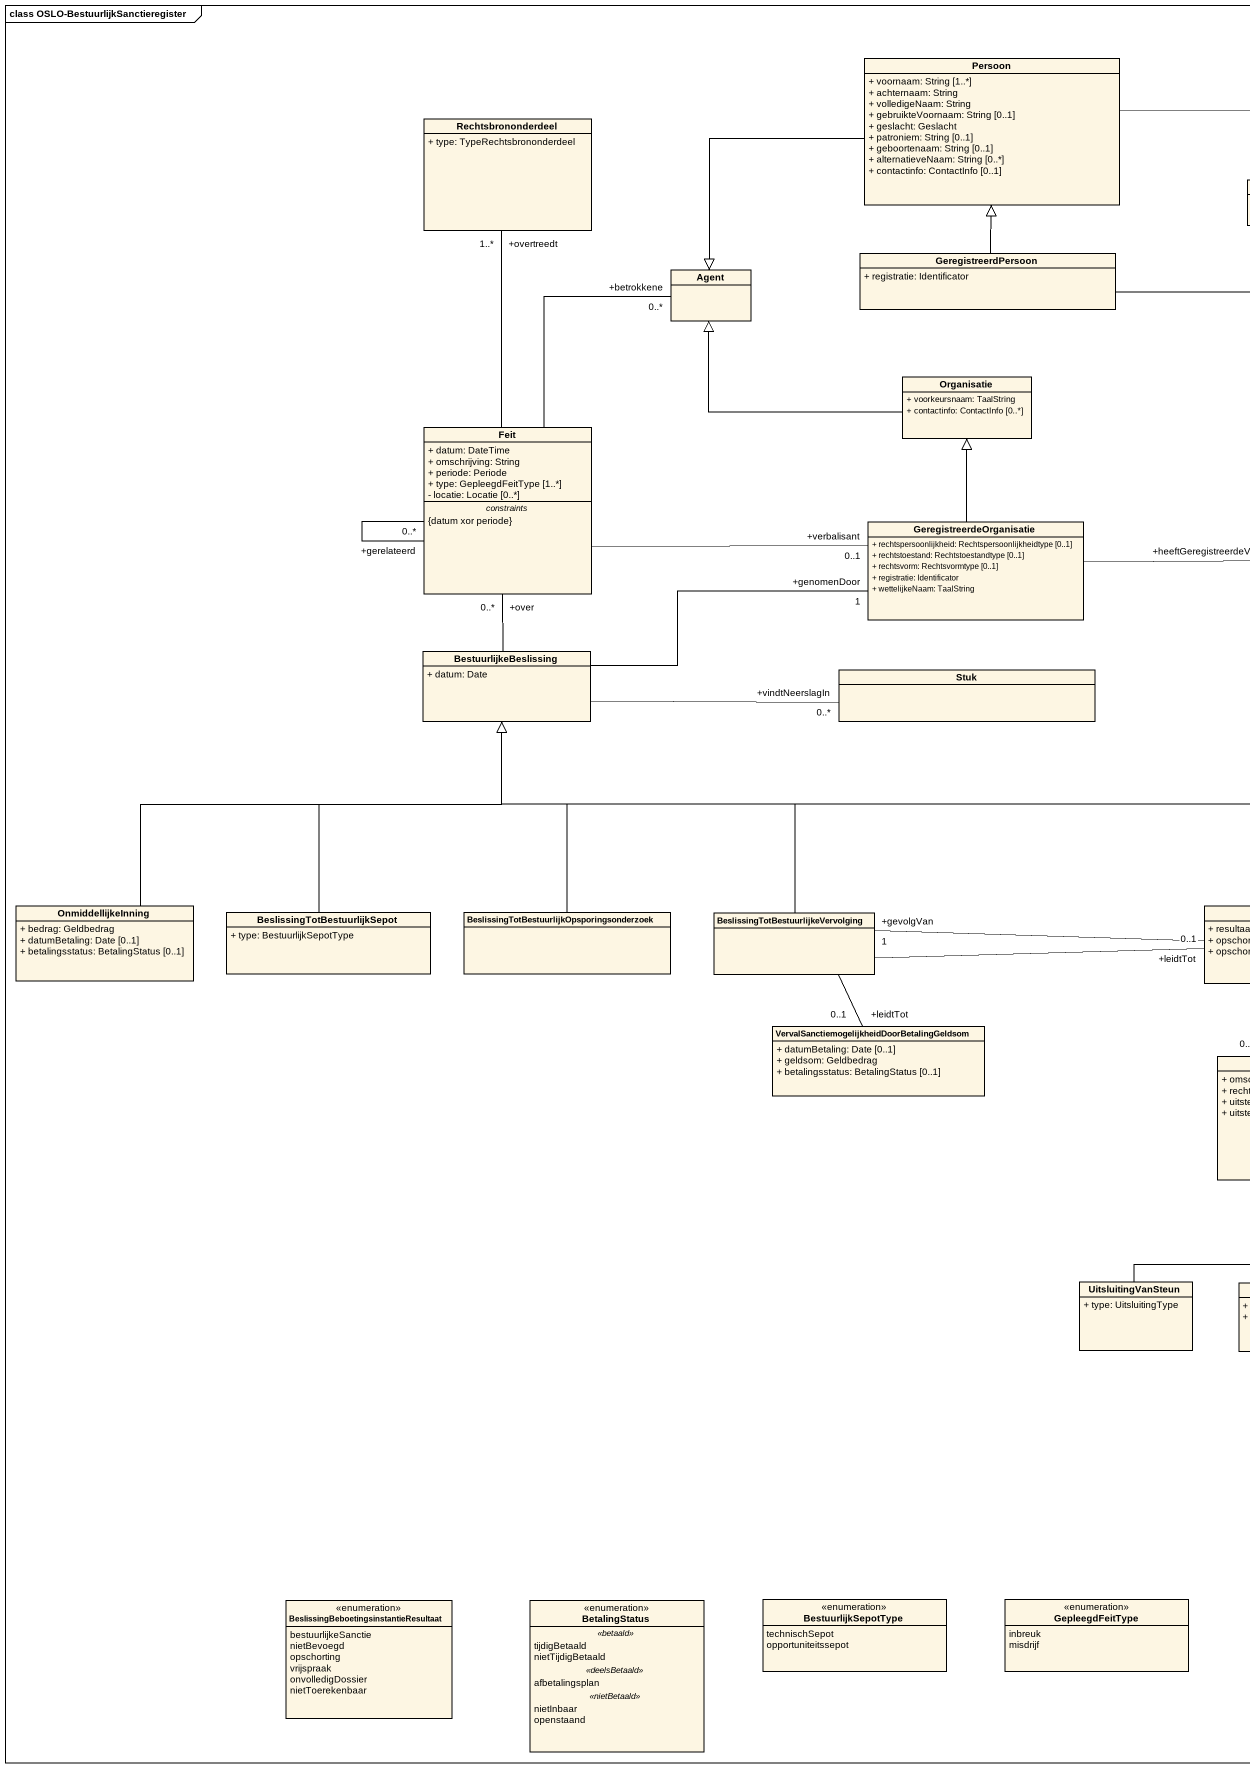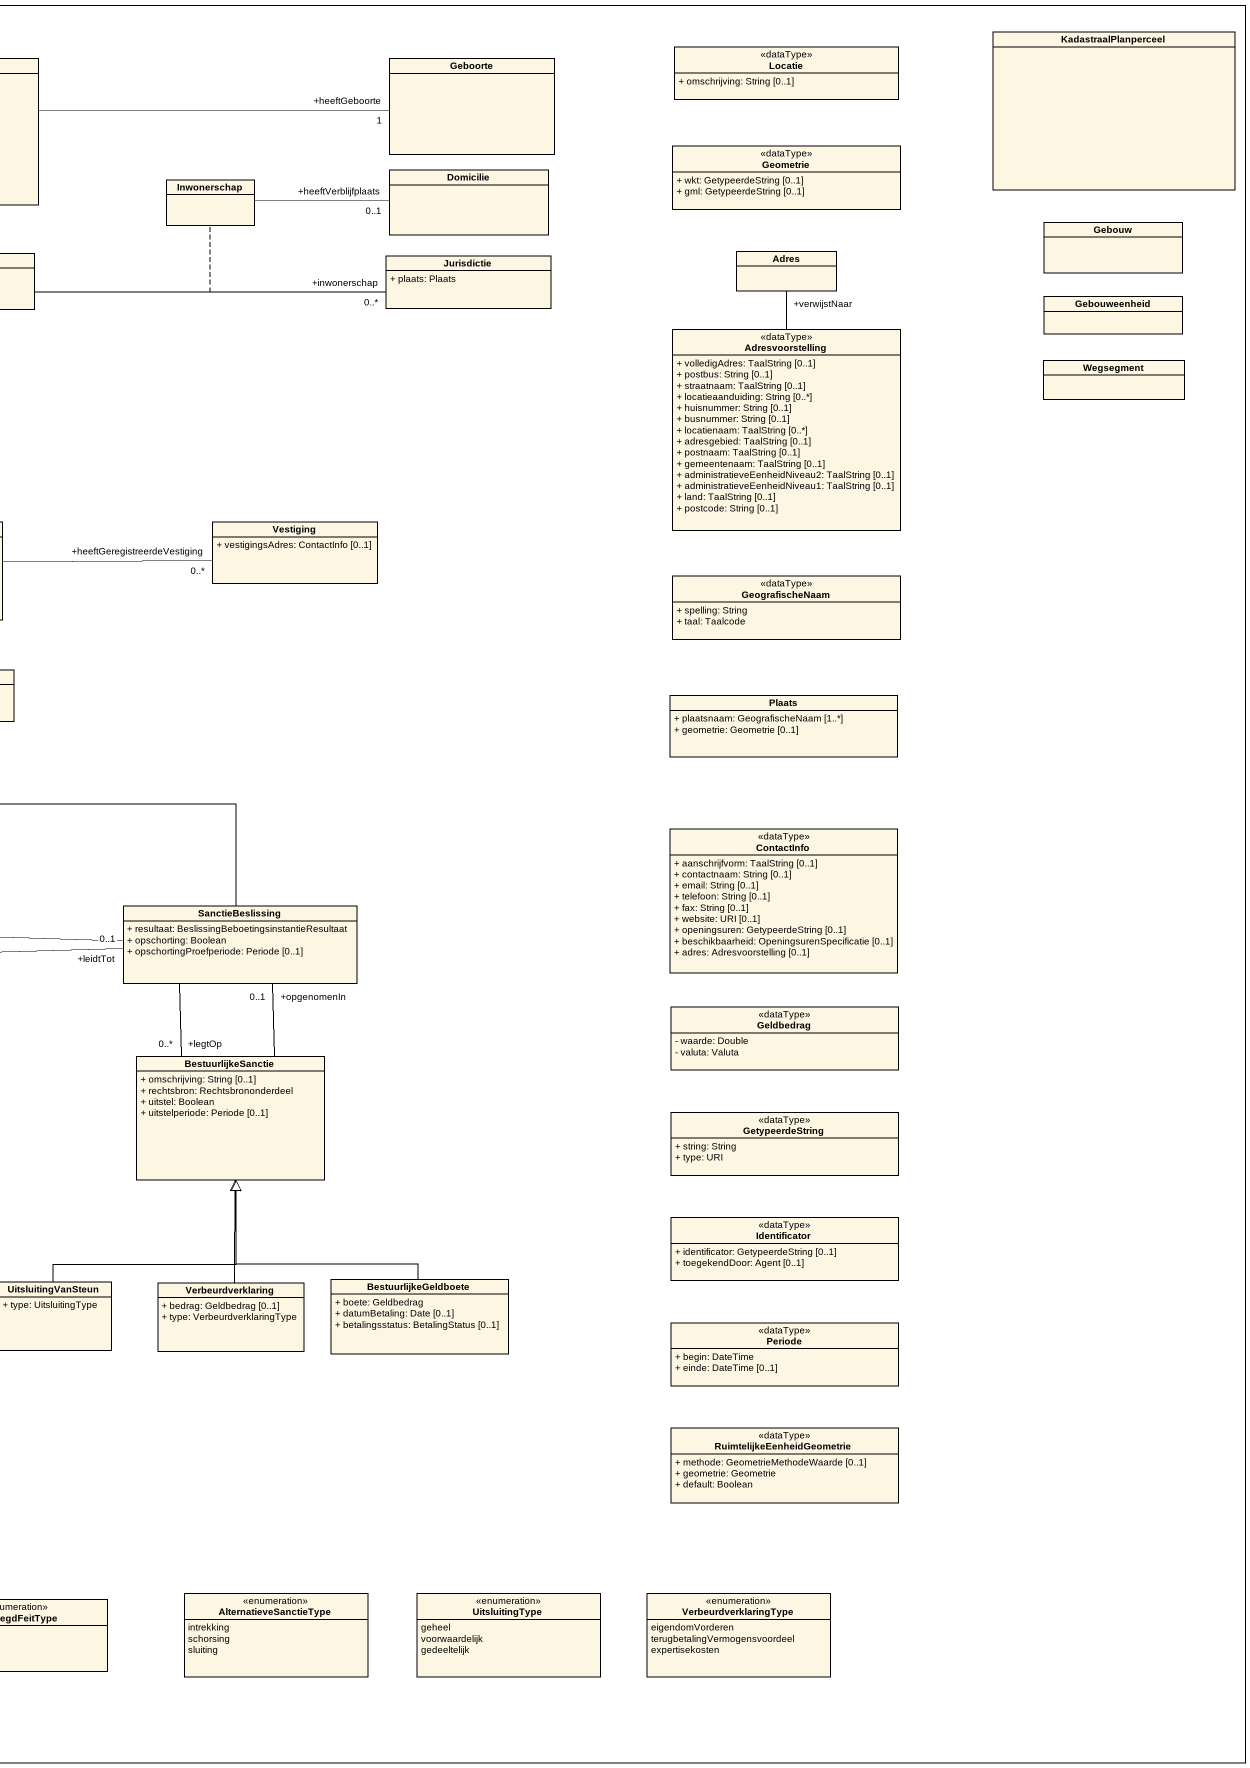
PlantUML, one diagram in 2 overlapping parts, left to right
@startuml
mainframe class OSLO-BestuurlijkSanctieregister
hide circle
hide empty members
skinparam classAttributeIconSize 0
class KadastraalPlanperceel
class Persoon {
  + voornaam: String [1..*]
  + achternaam: String
  + volledigeNaam: String
  + gebruikteVoornaam: String [0..1]
  + geslacht: Geslacht
  + patroniem: String [0..1]
  + geboortenaam: String [0..1]
  + alternatieveNaam: String [0..*]
  + contactinfo: ContactInfo [0..1]
}
class Geboorte
class Locatie <<dataType>> {
  + omschrijving: String [0..1]
}
class Rechtsbrononderdeel {
  + type: TypeRechtsbrononderdeel
}
class Geometrie <<dataType>> {
  + wkt: GetypeerdeString [0..1]
  + gml: GetypeerdeString [0..1]
}
class Inwonerschap
class Domicilie
class Gebouw
class "Agent" as Agent_
class GeregistreerdPersoon {
  + registratie: Identificator
}
class Jurisdictie {
  + plaats: Plaats
}
class Adres
class Gebouweenheid
class Adresvoorstelling <<dataType>> {
  + volledigAdres: TaalString [0..1]
  + postbus: String [0..1]
  + straatnaam: TaalString [0..1]
  + locatieaanduiding: String [0..*]
  + huisnummer: String [0..1]
  + busnummer: String [0..1]
  + locatienaam: TaalString [0..*]
  + adresgebied: TaalString [0..1]
  + postnaam: TaalString [0..1]
  + gemeentenaam: TaalString [0..1]
  + administratieveEenheidNiveau2: TaalString [0..1]
  + administratieveEenheidNiveau1: TaalString [0..1]
  + land: TaalString [0..1]
  + postcode: String [0..1]
}
class Organisatie {
  + voorkeursnaam: TaalString
  + contactinfo: ContactInfo [0..*]
}
class Wegsegment
class Feit {
  + datum: DateTime
  + omschrijving: String
  + periode: Periode
  + type: GepleegdFeitType [1..*]
  - locatie: Locatie [0..*]
  -- constraints --
  {datum xor periode}
}
class GeregistreerdeOrganisatie {
  + rechtspersoonlijkheid: Rechtspersoonlijkheidtype [0..1]
  + rechtstoestand: Rechtstoestandtype [0..1]
  + rechtsvorm: Rechtsvormtype [0..1]
  + registratie: Identificator
  + wettelijkeNaam: TaalString
}
class Vestiging {
  + vestigingsAdres: ContactInfo [0..1]
}
class GeografischeNaam <<dataType>> {
  + spelling: String
  + taal: Taalcode
}
class BestuurlijkeBeslissing {
  + datum: Date
}
class Stuk
class Plaats {
  + plaatsnaam: GeografischeNaam [1..*]
  + geometrie: Geometrie [0..1]
}
class ContactInfo <<dataType>> {
  + aanschrijfvorm: TaalString [0..1]
  + contactnaam: String [0..1]
  + email: String [0..1]
  + telefoon: String [0..1]
  + fax: String [0..1]
  + website: URI [0..1]
  + openingsuren: GetypeerdeString [0..1]
  + beschikbaarheid: OpeningsurenSpecificatie [0..1]
  + adres: Adresvoorstelling [0..1]
}
class OnmiddellijkeInning {
  + bedrag: Geldbedrag
  + datumBetaling: Date [0..1]
  + betalingsstatus: BetalingStatus [0..1]
}
class SanctieBeslissing {
  + resultaat: BeslissingBeboetingsinstantieResultaat
  + opschorting: Boolean
  + opschortingProefperiode: Periode [0..1]
}
class "BeslissingTotBestuurlijkSepot" as BeslissingTotBestuurlijkSepo {
  + type: BestuurlijkSepotType
}
class "BeslissingTotBestuurlijkOpsporingsonderzoek" as BeslissingTotBestuurlijkOpsp
class "BeslissingTotBestuurlijkeVervolging" as BeslissingTotBestuurlijkeVer
class "VervalSanctiemogelijkheidDoorBetalingGeldsom" as VervalSanctiemogelijkheidDoo {
  + datumBetaling: Date [0..1]
  + geldsom: Geldbedrag
  + betalingsstatus: BetalingStatus [0..1]
}
class Geldbedrag <<dataType>> {
  - waarde: Double
  - valuta: Valuta
}
class BestuurlijkeSanctie {
  + omschrijving: String [0..1]
  + rechtsbron: Rechtsbrononderdeel
  + uitstel: Boolean
  + uitstelperiode: Periode [0..1]
}
class GetypeerdeString <<dataType>> {
  + string: String
  + type: URI
}
class Identificator <<dataType>> {
  + identificator: GetypeerdeString [0..1]
  + toegekendDoor: Agent [0..1]
}
class UitsluitingVanSteun {
  + type: UitsluitingType
}
class Verbeurdverklaring {
  + bedrag: Geldbedrag [0..1]
  + type: VerbeurdverklaringType
}
class BestuurlijkeGeldboete {
  + boete: Geldbedrag
  + datumBetaling: Date [0..1]
  + betalingsstatus: BetalingStatus [0..1]
}
class Periode <<dataType>> {
  + begin: DateTime
  + einde: DateTime [0..1]
}
class RuimtelijkeEenheidGeometrie <<dataType>> {
  + methode: GeometrieMethodeWaarde [0..1]
  + geometrie: Geometrie
  + default: Boolean
}
enum "BeslissingBeboetingsinstantieResultaat" as BeslissingBeboetingsinstanti {
  bestuurlijkeSanctie
  nietBevoegd
  opschorting
  vrijspraak
  onvolledigDossier
  nietToerekenbaar
}
enum BetalingStatus {
  .. <<betaald>> ..
  tijdigBetaald
  nietTijdigBetaald
  .. <<deelsBetaald>> ..
  afbetalingsplan
  .. <<nietBetaald>> ..
  nietInbaar
  openstaand
}
enum BestuurlijkSepotType {
  technischSepot
  opportuniteitssepot
}
enum GepleegdFeitType {
  inbreuk
  misdrijf
}
enum AlternatieveSanctieType {
  intrekking
  schorsing
  sluiting
}
enum UitsluitingType {
  geheel
  voorwaardelijk
  gedeeltelijk
}
enum VerbeurdverklaringType {
  eigendomVorderen
  terugbetalingVermogensvoordeel
  expertisekosten
}
Persoon -right- "+heeftGeboorte\n1" Geboorte
Persoon -left-|> Agent_
Inwonerschap -right- "+heeftVerblijfplaats\n0..1" Domicilie
GeregistreerdPersoon -up-|> Persoon
GeregistreerdPersoon -right- "+inwonerschap\n0..*" Jurisdictie
(GeregistreerdPersoon, Jurisdictie) .. Inwonerschap
Adresvoorstelling -up- "+verwijstNaar" Adres
Organisatie -left-|> Agent_
Feit -up- "+overtreedt\n1..*" Rechtsbrononderdeel
Feit -up- "+betrokkene\n0..*" Agent_
Feit -- "+gerelateerd\n0..*" Feit
Feit -right- "+verbalisant\n0..1" GeregistreerdeOrganisatie
GeregistreerdeOrganisatie -up-|> Organisatie
GeregistreerdeOrganisatie -right- "+heeftGeregistreerdeVestiging\n0..*" Vestiging
BestuurlijkeBeslissing -up- "+over\n0..*" Feit
BestuurlijkeBeslissing -right- "+genomenDoor\n1" GeregistreerdeOrganisatie
BestuurlijkeBeslissing -right- "+vindtNeerslagIn\n0..*" Stuk
OnmiddellijkeInning -up-|> BestuurlijkeBeslissing
SanctieBeslissing -left-|> BestuurlijkeBeslissing
SanctieBeslissing -left- "+gevolgVan\n1" BeslissingTotBestuurlijkeVer
SanctieBeslissing -- "+legtOp\n0..*" BestuurlijkeSanctie
BeslissingTotBestuurlijkSepo -up-|> BestuurlijkeBeslissing
BeslissingTotBestuurlijkOpsp -up-|> BestuurlijkeBeslissing
BeslissingTotBestuurlijkeVer -up-|> BestuurlijkeBeslissing
BeslissingTotBestuurlijkeVer -right- "+leidtTot\n0..1" SanctieBeslissing
BeslissingTotBestuurlijkeVer -- "+leidtTot\n0..1" VervalSanctiemogelijkheidDoo
BestuurlijkeSanctie -up- "+opgenomenIn\n0..1" SanctieBeslissing
UitsluitingVanSteun -up-|> BestuurlijkeSanctie
Verbeurdverklaring -up-|> BestuurlijkeSanctie
BestuurlijkeGeldboete -up-|> BestuurlijkeSanctie
@enduml
